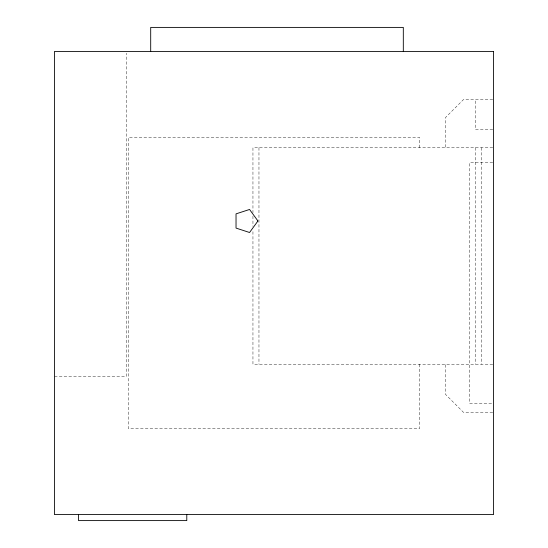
<?xml version="1.0" encoding="UTF-8"?>
<svg xmlns="http://www.w3.org/2000/svg" width="548" height="548" viewBox="0 0 548 548"><rect width="100%" height="100%" fill="white"/><g stroke="black" fill="none" stroke-linecap="round" stroke-linejoin="round"><path stroke-width="0.41" stroke-dasharray="2.74 2.06" d="M492.714 99.578L463.464 99.578L445.414 117.621L445.414 147.693M492.727 129.65L475.493 129.65L475.493 99.578M492.734 147.693L252.95 147.693L252.95 212.734M492.707 162.729L469.478 162.729L469.478 403.314L492.707 403.314M492.734 364.221L252.95 364.221L252.95 229.852M54.464 376.25L126.643 376.25L126.643 53.156M492.7 412.336L463.464 412.336L445.414 394.293L445.414 364.221M481.507 147.693L481.507 364.221M475.493 147.693L475.493 364.221M419.61 147.693L419.61 137.411L128.39 137.411L128.39 428.632L419.61 428.632L419.61 364.221M258.964 147.693L258.964 364.221M252.95 216.159L252.95 226.427"/><path stroke-width="0.82" d="M403.314 51.457L403.314 27.4L150.7 27.4L150.7 51.457M186.786 514.586L186.786 520.6L78.522 520.6L78.522 514.586M257.93 220.981L249.566 232.496L236.03 228.091L236.03 213.864L249.566 209.466L257.93 220.981M493.536 51.457L54.464 51.457L54.464 514.586L493.536 514.586L493.536 51.457"/></g></svg>
